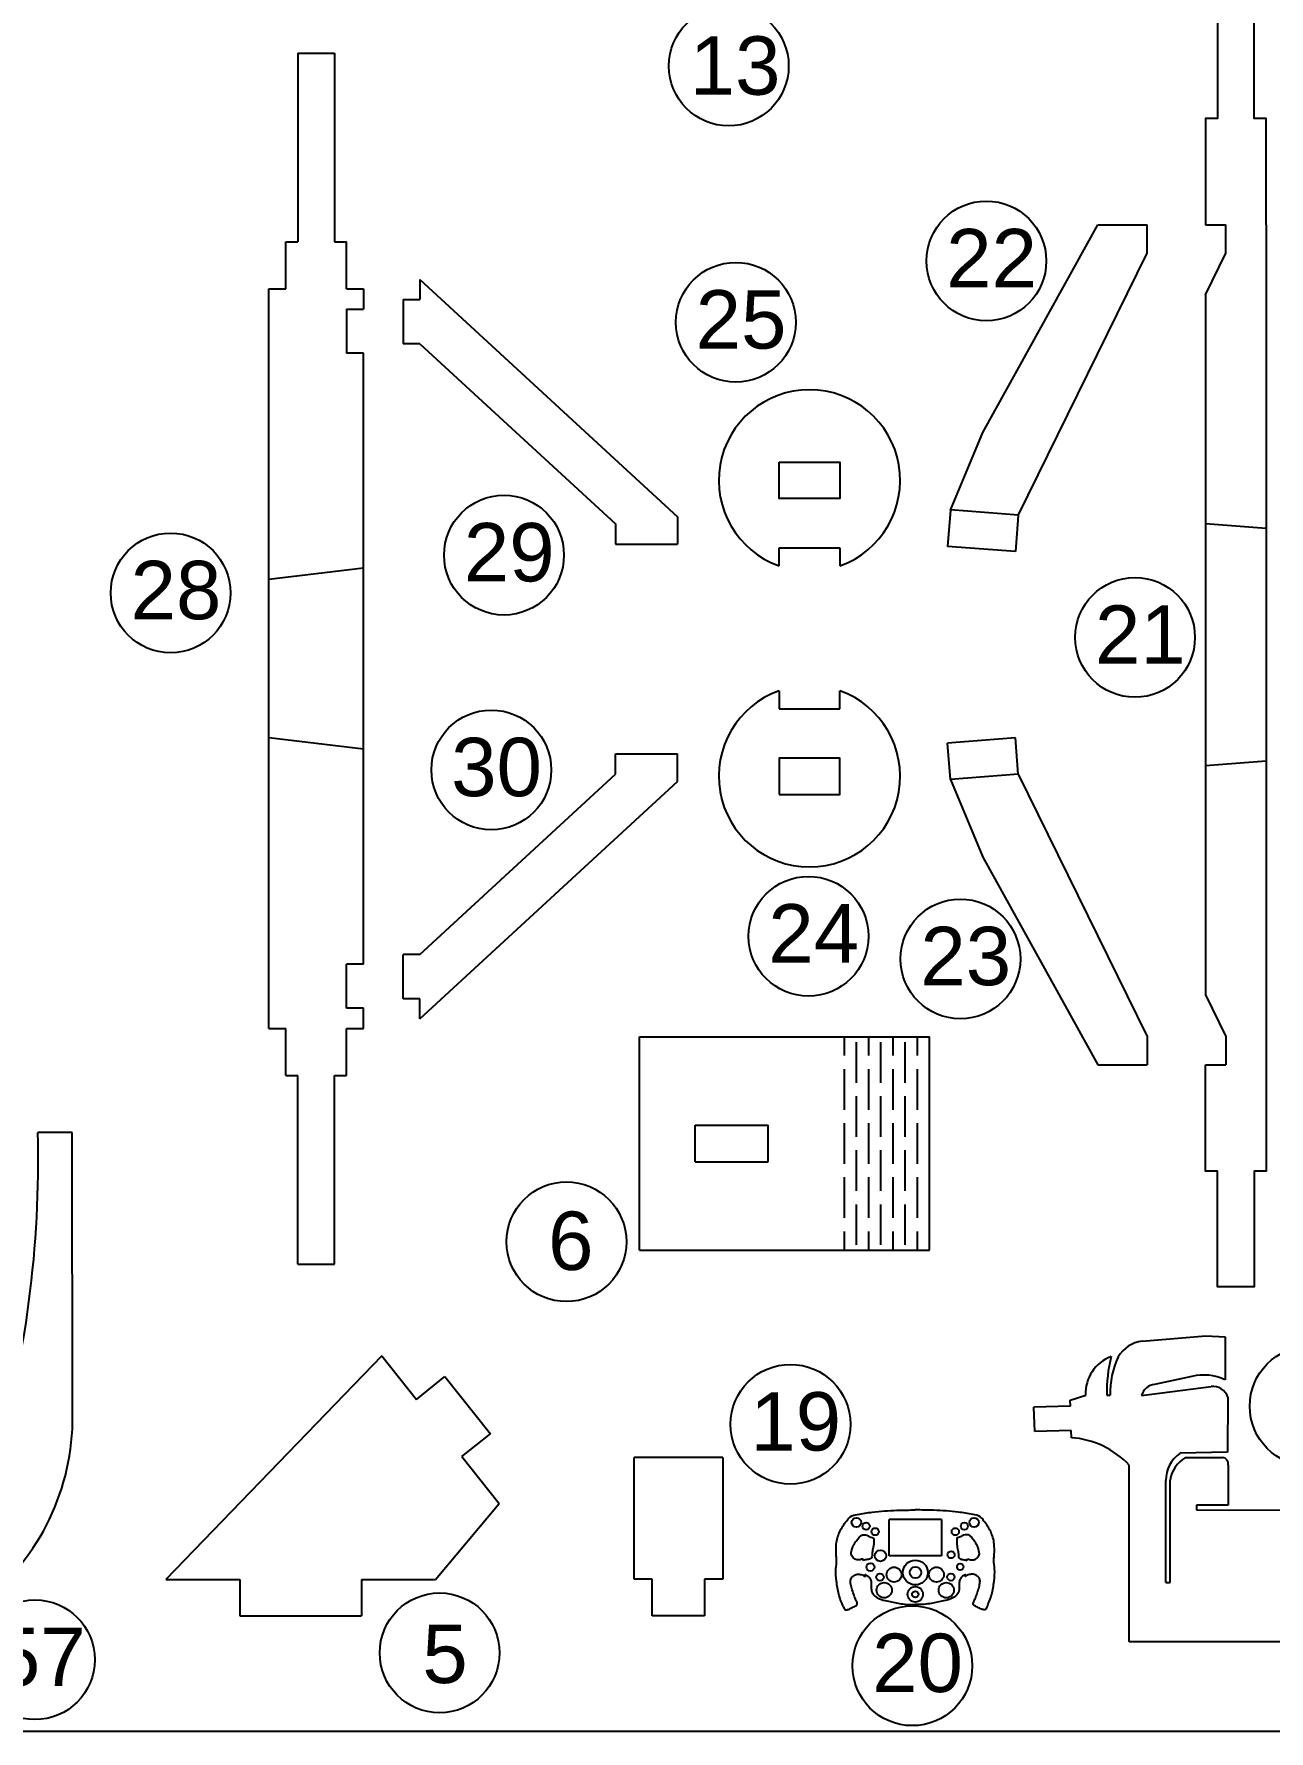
# Model space of a CAD drawing. Header units: centimetres. Extents: x 56783 to 57745, y 15612 to 15912.
# Drawn here: x 57128.8 to 57230.3, y 15611.9 to 15751.3 of the extents above; entities that cross this region are included whole.
import ezdxf

# ---------------------------------------------------------------- set-up
doc = ezdxf.new("R2010")
doc.units = ezdxf.units.CM
doc.header["$MEASUREMENT"] = 0
for name, color, linetype in [('Exterior', 7, 'Continuous'), ('Interior', 4, 'Continuous'), ('Lineas', 3, 'Continuous'), ('NUMEROS', 7, 'Continuous')]:
    doc.layers.add(name, color=color, linetype=linetype)

msp = doc.modelspace()

# ---------------------------------------------------------------- linework, layer by layer
for p, q in [((57178.56, 15651.38), (57178.56, 15668.93)), ((57178.56, 15668.93), (57202.39, 15668.93)), ((57202.39, 15651.38), (57202.39, 15668.93)), ((57183.13, 15658.65), (57183.13, 15661.65)), ((57183.13, 15661.65), (57189.13, 15661.65)), ((57189.13, 15658.65), (57189.13, 15661.65)), ((57183.13, 15658.65), (57189.13, 15658.65)), ((57178.56, 15651.38), (57202.39, 15651.38)), ((57157.39, 15642.71), (57139.65, 15624.34)), ((57157.39, 15642.71), (57160.23, 15639.13)), ((57160.23, 15639.13), (57162.58, 15641)), ((57162.58, 15641), (57166.32, 15636.31)), ((57163.97, 15634.44), (57166.32, 15636.31)), ((57163.97, 15634.44), (57167.04, 15630.58)), ((57161.81, 15624.34), (57167.04, 15630.58)), ((57139.65, 15624.34), (57145.73, 15624.34)), ((57145.73, 15624.34), (57145.73, 15621.34)), ((57155.73, 15624.34), (57161.81, 15624.34)), ((57155.73, 15624.34), (57155.73, 15621.34)), ((57145.73, 15621.34), (57155.73, 15621.34))]:
    msp.add_line(p, q)
at = {"color": 1}
for p, q in [((57195.39, 15667.38), (57195.39, 15668.93)), ((57197.39, 15667.38), (57197.39, 15668.93)), ((57199.39, 15667.38), (57199.39, 15668.93)), ((57201.39, 15667.38), (57201.39, 15668.93)), ((57196.39, 15665.15), (57196.39, 15668.49)), ((57198.39, 15665.15), (57198.39, 15668.49)), ((57200.39, 15665.15), (57200.39, 15668.49)), ((57195.39, 15662.93), (57195.39, 15666.27)), ((57197.39, 15662.93), (57197.39, 15666.27)), ((57199.39, 15662.93), (57199.39, 15666.27)), ((57201.39, 15662.93), (57201.39, 15666.27)), ((57196.39, 15660.71), (57196.39, 15664.04)), ((57198.39, 15660.71), (57198.39, 15664.04)), ((57200.39, 15660.71), (57200.39, 15664.04)), ((57195.39, 15658.49), (57195.39, 15661.82)), ((57197.39, 15658.49), (57197.39, 15661.82)), ((57199.39, 15658.49), (57199.39, 15661.82)), ((57201.39, 15658.49), (57201.39, 15661.82)), ((57196.39, 15656.27), (57196.39, 15659.6)), ((57198.39, 15656.27), (57198.39, 15659.6)), ((57200.39, 15656.27), (57200.39, 15659.6)), ((57195.39, 15654.04), (57195.39, 15657.38)), ((57197.39, 15654.04), (57197.39, 15657.38)), ((57199.39, 15654.04), (57199.39, 15657.38)), ((57201.39, 15654.04), (57201.39, 15657.38)), ((57196.39, 15651.82), (57196.39, 15655.15)), ((57198.39, 15651.82), (57198.39, 15655.15)), ((57200.39, 15651.82), (57200.39, 15655.15)), ((57195.39, 15651.38), (57195.39, 15652.93)), ((57197.39, 15651.38), (57197.39, 15652.93)), ((57199.39, 15651.38), (57199.39, 15652.93)), ((57201.39, 15651.38), (57201.39, 15652.93))]:
    msp.add_line(p, q, dxfattribs=at)
at = {"layer": 'Exterior'}
for p, q in [((57150.5, 15749.74), (57150.5, 15734.24)), ((57150.5, 15749.74), (57153.5, 15749.74)), ((57153.5, 15749.74), (57153.5, 15734.24)), ((57216.2, 15735.63), (57220.26, 15735.63)), ((57220.26, 15733.3), (57220.26, 15735.63)), ((57225.04, 15735.63), (57226.71, 15735.63)), ((57226.71, 15733.3), (57226.71, 15735.63)), ((57230.04, 15735.63), (57230.04, 15666.63)), ((57149.5, 15730.38), (57149.5, 15734.24)), ((57149.5, 15734.24), (57150.5, 15734.24)), ((57153.5, 15734.24), (57154.5, 15734.24)), ((57154.5, 15730.38), (57154.5, 15734.24)), ((57209.67, 15711.76), (57220.26, 15733.3)), ((57225.04, 15729.9), (57226.71, 15733.3)), ((57148.11, 15669.6), (57148.11, 15730.38)), ((57148.11, 15730.38), (57149.5, 15730.38)), ((57154.5, 15730.38), (57155.89, 15730.38)), ((57155.89, 15730.38), (57155.89, 15728.71)), ((57160.53, 15731.16), (57181.68, 15711.66)), ((57160.53, 15731.16), (57160.53, 15729.5)), ((57154.5, 15728.71), (57155.89, 15728.71)), ((57154.5, 15728.71), (57154.5, 15725.09)), ((57159.15, 15729.5), (57160.53, 15729.5)), ((57159.15, 15729.5), (57159.15, 15725.87)), ((57225.04, 15729.9), (57225.04, 15672.36)), ((57160.53, 15725.87), (57159.15, 15725.87)), ((57160.53, 15725.87), (57176.59, 15711.06)), ((57155.89, 15725.09), (57154.5, 15725.09)), ((57155.89, 15674.89), (57155.89, 15725.09)), ((57204.1, 15712.19), (57203.87, 15709.22)), ((57176.59, 15711.06), (57176.59, 15709.39)), ((57181.68, 15711.66), (57181.68, 15709.39)), ((57209.67, 15711.76), (57209.43, 15708.79)), ((57176.59, 15709.39), (57181.68, 15709.39)), ((57190.02, 15709.09), (57195.02, 15709.09)), ((57190.02, 15707.62), (57190.02, 15709.09)), ((57195.02, 15709.09), (57195.02, 15707.62)), ((57209.43, 15708.79), (57203.87, 15709.22)), ((57190.02, 15697.35), (57190.02, 15695.88)), ((57195.02, 15695.88), (57195.02, 15697.35)), ((57190.02, 15695.88), (57195.02, 15695.88)), ((57209.43, 15693.48), (57203.87, 15693.04)), ((57204.1, 15690.07), (57203.87, 15693.04)), ((57209.67, 15690.51), (57209.43, 15693.48)), ((57176.59, 15690.49), (57176.59, 15692.16)), ((57176.59, 15692.16), (57181.68, 15692.16)), ((57181.68, 15689.89), (57181.68, 15692.16)), ((57160.53, 15675.68), (57176.59, 15690.49)), ((57160.53, 15670.39), (57181.68, 15689.89)), ((57209.67, 15690.51), (57220.26, 15668.96)), ((57159.15, 15672.05), (57159.15, 15675.68)), ((57160.53, 15675.68), (57159.15, 15675.68)), ((57154.5, 15671.27), (57154.5, 15674.89)), ((57155.89, 15674.89), (57154.5, 15674.89)), ((57160.53, 15672.05), (57159.15, 15672.05)), ((57160.53, 15670.39), (57160.53, 15672.05)), ((57225.04, 15672.36), (57226.71, 15668.96)), ((57155.89, 15671.27), (57154.5, 15671.27)), ((57155.89, 15669.6), (57155.89, 15671.27)), ((57148.11, 15669.6), (57149.5, 15669.6)), ((57149.5, 15665.74), (57149.5, 15669.6)), ((57154.5, 15665.74), (57154.5, 15669.6)), ((57154.5, 15669.6), (57155.89, 15669.6)), ((57154.5, 15669.6), (57155.89, 15669.6)), ((57220.26, 15668.96), (57220.26, 15666.63)), ((57226.71, 15668.96), (57226.71, 15666.63)), ((57216.2, 15666.63), (57220.26, 15666.63)), ((57225.04, 15666.63), (57226.71, 15666.63)), ((57149.5, 15665.74), (57150.5, 15665.74)), ((57150.5, 15650.24), (57150.5, 15665.74)), ((57153.5, 15650.24), (57153.5, 15665.74)), ((57153.5, 15665.74), (57154.5, 15665.74)), ((57131.97, 15661.07), (57129.13, 15661.07)), ((57132, 15637.8), (57131.97, 15661.07)), ((57150.5, 15650.24), (57153.5, 15650.24)), ((57219.84, 15643.91), (57225.08, 15644.36)), ((57225.08, 15644.36), (57226.65, 15644.28)), ((57226.65, 15644.28), (57226.65, 15640.73)), ((57223.93, 15641.02), (57220.87, 15640.35)), ((57213.94, 15639.06), (57215.21, 15639.48)), ((57216.93, 15639.48), (57217.21, 15639.48)), ((57219.8, 15639.45), (57225.5, 15640.18)), ((57226.87, 15639.32), (57226.86, 15634.79)), ((57213.95, 15638.56), (57210.96, 15638.48)), ((57211.02, 15636.48), (57210.96, 15638.48)), ((57213.95, 15638.56), (57213.94, 15639.06)), ((57214.01, 15636.57), (57211.02, 15636.48)), ((57214.03, 15635.98), (57214.01, 15636.57)), ((57185.41, 15634.35), (57178.11, 15634.35)), ((57178.11, 15624.35), (57178.11, 15634.35)), ((57185.41, 15634.35), (57185.41, 15624.35)), ((57226.86, 15634.79), (57222.95, 15634.7)), ((57223.41, 15634.35), (57226.45, 15634.35)), ((57226.91, 15633.75), (57226.9, 15630.44)), ((57218.79, 15619.2), (57218.79, 15633.72)), ((57221.78, 15624.09), (57221.8, 15632.46)), ((57222.14, 15624.09), (57222.14, 15632.49)), ((57226.9, 15630.44), (57224.31, 15630.44)), ((57224.31, 15630.44), (57224.31, 15630.05)), ((57224.31, 15630.05), (57240.48, 15630.01)), ((57179.61, 15624.35), (57178.11, 15624.35)), ((57179.61, 15621.35), (57179.61, 15624.35)), ((57183.91, 15624.35), (57183.91, 15621.35)), ((57185.41, 15624.35), (57183.91, 15624.35)), ((57221.78, 15624.09), (57222.14, 15624.09)), ((57183.91, 15621.35), (57179.61, 15621.35)), ((57240.81, 15619.21), (57218.79, 15619.2))]:
    msp.add_line(p, q, dxfattribs=at)
msp.add_lwpolyline([(56783.2, 15611.88), (57283.2, 15611.88), (57283.2, 15911.88), (56783.2, 15911.88)], close=True, dxfattribs=at)
for points in [[(57230.04, 15735.63), (57230.04, 15744.38), (57229.04, 15744.38), (57229.04, 15753.88), (57226.04, 15753.88), (57226.04, 15744.38), (57225.04, 15744.38), (57225.04, 15735.63)], [(57204.1, 15712.19), (57206.76, 15718.58), (57216.2, 15735.63)], [(57204.1, 15690.07), (57206.76, 15683.68), (57216.2, 15666.63)], [(57230.04, 15666.63), (57230.04, 15657.88), (57229.04, 15657.88), (57229.04, 15648.38), (57226.04, 15648.38), (57226.04, 15657.88), (57225.04, 15657.88), (57225.04, 15666.63)]]:
    msp.add_lwpolyline(points, dxfattribs=at)
for centre, radius, start, end in [((57192.52, 15714.64), 7.45, 289.5986, 250.4014), ((57192.52, 15690.33), 7.45, 109.5986, 70.4014), ((57040.24, 15658.73), 88.93, 343.5528, 1.5086), ((57220.13, 15641.33), 2.59, 96.5102, 150.2472), ((57218.41, 15639.63), 3.21, 110.2902, 182.7497), ((57229.15, 15639.66), 12.22, 165.8515, 180.8343), ((57223.91, 15639.68), 6.7, 154.0509, 181.7474), ((57224.87, 15636.97), 4.16, 64.7033, 103.1709), ((57221.02, 15639.1), 1.27, 96.5765, 163.9772), ((57225.68, 15638.94), 1.25, 17.3699, 98.2547), ((57112.67, 15637.65), 19.33, 308.2501, 0.4611), ((57213.53, 15628.81), 7.19, 43.0238, 85.9917), ((57224.47, 15632.5), 2.67, 124.7036, 180.9709), ((57224.67, 15632.13), 2.55, 119.6504, 171.8455), ((57226.4, 15633.84), 0.517, 349.9654, 84.2453), ((56555.42, 15629.56), 666.38, 359.52965, 0.24929)]:
    msp.add_arc(centre, radius, start, end, dxfattribs=at)
for points, knots in [([(57195.31, 15622.07), (57195.17, 15622.41), (57194.88, 15623.09), (57194.74, 15624.16), (57194.63, 15625.11), (57194.78, 15625.79), (57194.71, 15626.29), (57194.7, 15626.77), (57194.71, 15627.51), (57195.03, 15628.4), (57195.49, 15629.05), (57195.92, 15629.58), (57196.68, 15629.72), (57197.93, 15629.92), (57199.53, 15630.02), (57200.71, 15630.04), (57201.21, 15630.05)], [0, 0, 0, 0, 19.985559, 39.515287, 58.073453, 71.266284, 76.578279, 84.920279, 97.387227, 116.146098, 134.649939, 140.779326, 151.946099, 174.036922, 210.612864, 237.721629, 237.721629, 237.721629, 237.721629]), ([(57207.1, 15622.07), (57207.25, 15622.41), (57207.53, 15623.09), (57207.68, 15624.16), (57207.78, 15625.11), (57207.63, 15625.79), (57207.7, 15626.29), (57207.71, 15626.77), (57207.7, 15627.51), (57207.39, 15628.4), (57206.92, 15629.05), (57206.5, 15629.58), (57205.74, 15629.72), (57204.49, 15629.92), (57202.89, 15630.02), (57201.71, 15630.04), (57201.21, 15630.05)], [0, 0, 0, 0, 19.985559, 39.515287, 58.073453, 71.266284, 76.578279, 84.920279, 97.387227, 116.146098, 134.649939, 140.779326, 151.946099, 174.036922, 210.612864, 237.721629, 237.721629, 237.721629, 237.721629]), ([(57195.31, 15622.07), (57195.33, 15622.03), (57195.37, 15621.96), (57195.42, 15621.85), (57195.53, 15621.84), (57195.7, 15621.85), (57195.94, 15621.98), (57196.19, 15622.1), (57196.38, 15622.19), (57196.47, 15622.29), (57196.42, 15622.49), (57196.28, 15622.74), (57196.14, 15623.13), (57196, 15623.57), (57195.9, 15623.93), (57195.88, 15624.23), (57195.94, 15624.48), (57196.16, 15624.67), (57196.44, 15624.8), (57196.72, 15624.73), (57196.95, 15624.69), (57197.04, 15624.61), (57197.09, 15624.58), (57197.11, 15624.66), (57197.08, 15624.76), (57197.23, 15624.65), (57197.36, 15624.58), (57197.55, 15624.37), (57197.61, 15624.08), (57197.59, 15623.74), (57197.59, 15623.34), (57197.85, 15622.95), (57198.32, 15622.69), (57199.02, 15622.55), (57199.76, 15622.38), (57200.53, 15622.27), (57200.97, 15622.26), (57201.21, 15622.27)], [0, 0, 0, 0, 2.606806, 4.341349, 5.93981, 7.900229, 13.432706, 20.4877, 22.857511, 24.668976, 27.2807, 32.557807, 40.454989, 49.747243, 57.361257, 60.752803, 65.74811, 70.540897, 75.892007, 81.659911, 85.681565, 88.085964, 88.189983, 88.720524, 90.83623, 92.070644, 96.267654, 100.320858, 106.278857, 111.974025, 118.765057, 127.11748, 135.806546, 147.095883, 165.772445, 176.623772, 189.370827, 189.370827, 189.370827, 189.370827]), ([(57207.1, 15622.07), (57207.08, 15622.03), (57207.04, 15621.96), (57206.99, 15621.85), (57206.88, 15621.84), (57206.72, 15621.85), (57206.47, 15621.98), (57206.22, 15622.1), (57206.04, 15622.19), (57205.95, 15622.29), (57205.99, 15622.49), (57206.13, 15622.74), (57206.27, 15623.13), (57206.42, 15623.57), (57206.51, 15623.93), (57206.54, 15624.23), (57206.47, 15624.48), (57206.25, 15624.67), (57205.97, 15624.8), (57205.69, 15624.73), (57205.46, 15624.69), (57205.37, 15624.61), (57205.32, 15624.58), (57205.31, 15624.66), (57205.34, 15624.76), (57205.18, 15624.65), (57205.06, 15624.58), (57204.87, 15624.37), (57204.81, 15624.08), (57204.83, 15623.74), (57204.83, 15623.34), (57204.57, 15622.95), (57204.1, 15622.69), (57203.39, 15622.55), (57202.66, 15622.38), (57201.88, 15622.27), (57201.44, 15622.26), (57201.21, 15622.27)], [0, 0, 0, 0, 2.606806, 4.341349, 5.93981, 7.900229, 13.432706, 20.4877, 22.857511, 24.668976, 27.2807, 32.557807, 40.454989, 49.747243, 57.361257, 60.752803, 65.74811, 70.540897, 75.892007, 81.659911, 85.681565, 88.085964, 88.189983, 88.720524, 90.83623, 92.070644, 96.267654, 100.320858, 106.278857, 111.974025, 118.765057, 127.11748, 135.806546, 147.095883, 165.772445, 176.623772, 189.370827, 189.370827, 189.370827, 189.370827])]:
    msp.add_open_spline(points, degree=3, knots=knots, dxfattribs=at)
at = {"layer": 'Interior'}
for p, q in [((57203.36, 15629.26), (57199.06, 15629.26)), ((57199.06, 15626.26), (57199.06, 15629.26)), ((57203.36, 15629.26), (57203.36, 15626.26)), ((57203.36, 15626.26), (57199.06, 15626.26))]:
    msp.add_line(p, q, dxfattribs=at)
for points in [[(57190.02, 15716.14), (57195.02, 15716.14), (57195.02, 15713.14), (57190.02, 15713.14)], [(57190.02, 15688.83), (57195.02, 15688.83), (57195.02, 15691.83), (57190.02, 15691.83)]]:
    msp.add_lwpolyline(points, close=True, dxfattribs=at)
for points, knots in [([(57196.93, 15626.02), (57196.89, 15626.01), (57196.76, 15625.97), (57196.54, 15625.93), (57196.22, 15625.97), (57196.02, 15626.2), (57195.91, 15626.45), (57195.98, 15626.68), (57196.02, 15626.91), (57196.08, 15627.04), (57196.11, 15627.11)], [0, 0, 0, 0, 0.125931, 0.388505, 0.677719, 1.049201, 1.23242, 1.473218, 1.730145, 1.931302, 1.931302, 1.931302, 1.931302]), ([(57196.11, 15627.11), (57196.2, 15627.24), (57196.35, 15627.48), (57196.57, 15627.76), (57196.75, 15627.97), (57196.99, 15628.03), (57197.25, 15627.98), (57197.45, 15627.84), (57197.62, 15627.77), (57197.72, 15627.76), (57197.8, 15627.73), (57197.8, 15627.56), (57197.81, 15627.28), (57197.75, 15626.87), (57197.64, 15626.49), (57197.68, 15626.21), (57197.53, 15625.99), (57197.24, 15625.98), (57197.04, 15625.92), (57196.93, 15625.88)], [0, 0, 0, 0, 0.484924, 0.842064, 1.064028, 1.311962, 1.548408, 1.833066, 2.022817, 2.100263, 2.148578, 2.258769, 2.528814, 3.047369, 3.45653, 3.698892, 3.881513, 4.170934, 4.511606, 4.511606, 4.511606, 4.511606]), ([(57206.3, 15627.11), (57206.22, 15627.24), (57206.07, 15627.48), (57205.85, 15627.76), (57205.66, 15627.97), (57205.42, 15628.03), (57205.16, 15627.98), (57204.97, 15627.84), (57204.79, 15627.77), (57204.69, 15627.76), (57204.61, 15627.73), (57204.62, 15627.56), (57204.61, 15627.28), (57204.67, 15626.87), (57204.77, 15626.49), (57204.73, 15626.21), (57204.88, 15625.99), (57205.17, 15625.98), (57205.37, 15625.92), (57205.48, 15625.88)], [0, 0, 0, 0, 0.484924, 0.842064, 1.064028, 1.311962, 1.548408, 1.833066, 2.022817, 2.100263, 2.148578, 2.258769, 2.528814, 3.047369, 3.45653, 3.698892, 3.881513, 4.170934, 4.511606, 4.511606, 4.511606, 4.511606]), ([(57205.49, 15626.02), (57205.53, 15626.01), (57205.65, 15625.97), (57205.87, 15625.93), (57206.2, 15625.97), (57206.39, 15626.2), (57206.51, 15626.45), (57206.43, 15626.68), (57206.4, 15626.91), (57206.33, 15627.04), (57206.3, 15627.11)], [0, 0, 0, 0, 0.125931, 0.388505, 0.677719, 1.049201, 1.23242, 1.473218, 1.730145, 1.931302, 1.931302, 1.931302, 1.931302])]:
    msp.add_open_spline(points, degree=3, knots=knots, dxfattribs=at)
for points in [[(57196.93, 15625.88), (57196.93, 15625.93), (57196.93, 15625.98), (57196.93, 15626.02)], [(57205.48, 15625.88), (57205.48, 15625.93), (57205.48, 15625.98), (57205.49, 15626.02)]]:
    msp.add_open_spline(points, degree=3, dxfattribs=at)
at = {"layer": 'Lineas'}
for p, q in [((57209.68, 15711.78), (57204.11, 15712.21)), ((57230.04, 15710.69), (57225.04, 15711.08)), ((57155.89, 15707.42), (57148.11, 15706.51)), ((57155.89, 15692.56), (57148.11, 15693.48)), ((57230.04, 15691.58), (57225.04, 15691.18)), ((57209.68, 15690.49), (57204.11, 15690.05))]:
    msp.add_line(p, q, dxfattribs=at)
for centre, radius in [((57196.37, 15629.02), 0.385), ((57197.17, 15628.71), 0.296), ((57197.91, 15628.26), 0.299), ((57204.5, 15628.26), 0.299), ((57205.24, 15628.71), 0.296), ((57206.04, 15629.02), 0.385), ((57197.53, 15625.35), 0.328), ((57198.35, 15626.28), 0.466), ((57201.22, 15624.9), 1.02), ((57201.22, 15624.9), 0.47), ((57204.15, 15626.36), 0.291), ((57204.9, 15625.37), 0.262), ((57198.31, 15624.52), 0.306), ((57198.66, 15623.45), 0.628), ((57199.47, 15624.73), 0.613), ((57202.95, 15624.73), 0.613), ((57203.76, 15623.45), 0.628), ((57204.14, 15624.53), 0.299), ((57201.21, 15623.11), 0.631), ((57201.21, 15623.11), 0.267)]:
    msp.add_circle(centre, radius, dxfattribs=at)
at = {"layer": 'NUMEROS'}
for centre in [(57185.89, 15748.69), (57207.05, 15732.67), (57186.47, 15727.63), (57167.43, 15708.5), (57140.05, 15705.39), (57219.26, 15701.74), (57166.39, 15690.85), (57192.44, 15677.18), (57204.92, 15675.32), (57172.56, 15652.08), (57233.6, 15638.57), (57190.96, 15637.08), (57128.9, 15617.74), (57162.14, 15618.3), (57200.97, 15617.24)]:
    msp.add_circle(centre, 4.92, dxfattribs=at)

# ---------------------------------------------------------------- texts
at = {"layer": 'NUMEROS', "char_height": 4.8, "attachment_point": 1}
for s, insert in [('{\\fArial|b0|i0|c0|p34;13}', (57182.68, 15751.13)), ('{\\fArial|b0|i0|c0|p34;22}', (57203.75, 15735.3)), ('{\\fArial|b0|i0|c0|p34;25}', (57183.17, 15730.27)), ('{\\fArial|b0|i0|c0|p34;29}', (57164.13, 15711.14)), ('{\\fArial|b0|i0|c0|p34;28}', (57136.76, 15708.03)), ('{\\fArial|b0|i0|c0|p34;21}', (57215.97, 15704.37)), ('{\\fArial|b0|i0|c0|p34;30}', (57163.09, 15693.49)), ('{\\fArial|b0|i0|c0|p34;24}', (57189.14, 15679.82)), ('{\\fArial|b0|i0|c0|p34;23}', (57201.63, 15677.96)), ('{\\fArial|b0|i0|c0|p34;6}', (57171.05, 15654.56)), ('{\\fArial|b0|i0|c0|p34;19}', (57187.66, 15639.72)), ('{\\fArial|b0|i0|c0|p34;57}', (57125.61, 15620.37)), ('{\\fArial|b0|i0|c0|p34;5}', (57160.72, 15620.62)), ('{\\fArial|b0|i0|c0|p34;20}', (57197.67, 15619.88))]:
    msp.add_mtext_dynamic_manual_height_columns(s, width=23.6905, gutter_width=1, heights=[0], dxfattribs=dict(at, insert=insert))

doc.saveas('drawing.dxf')
